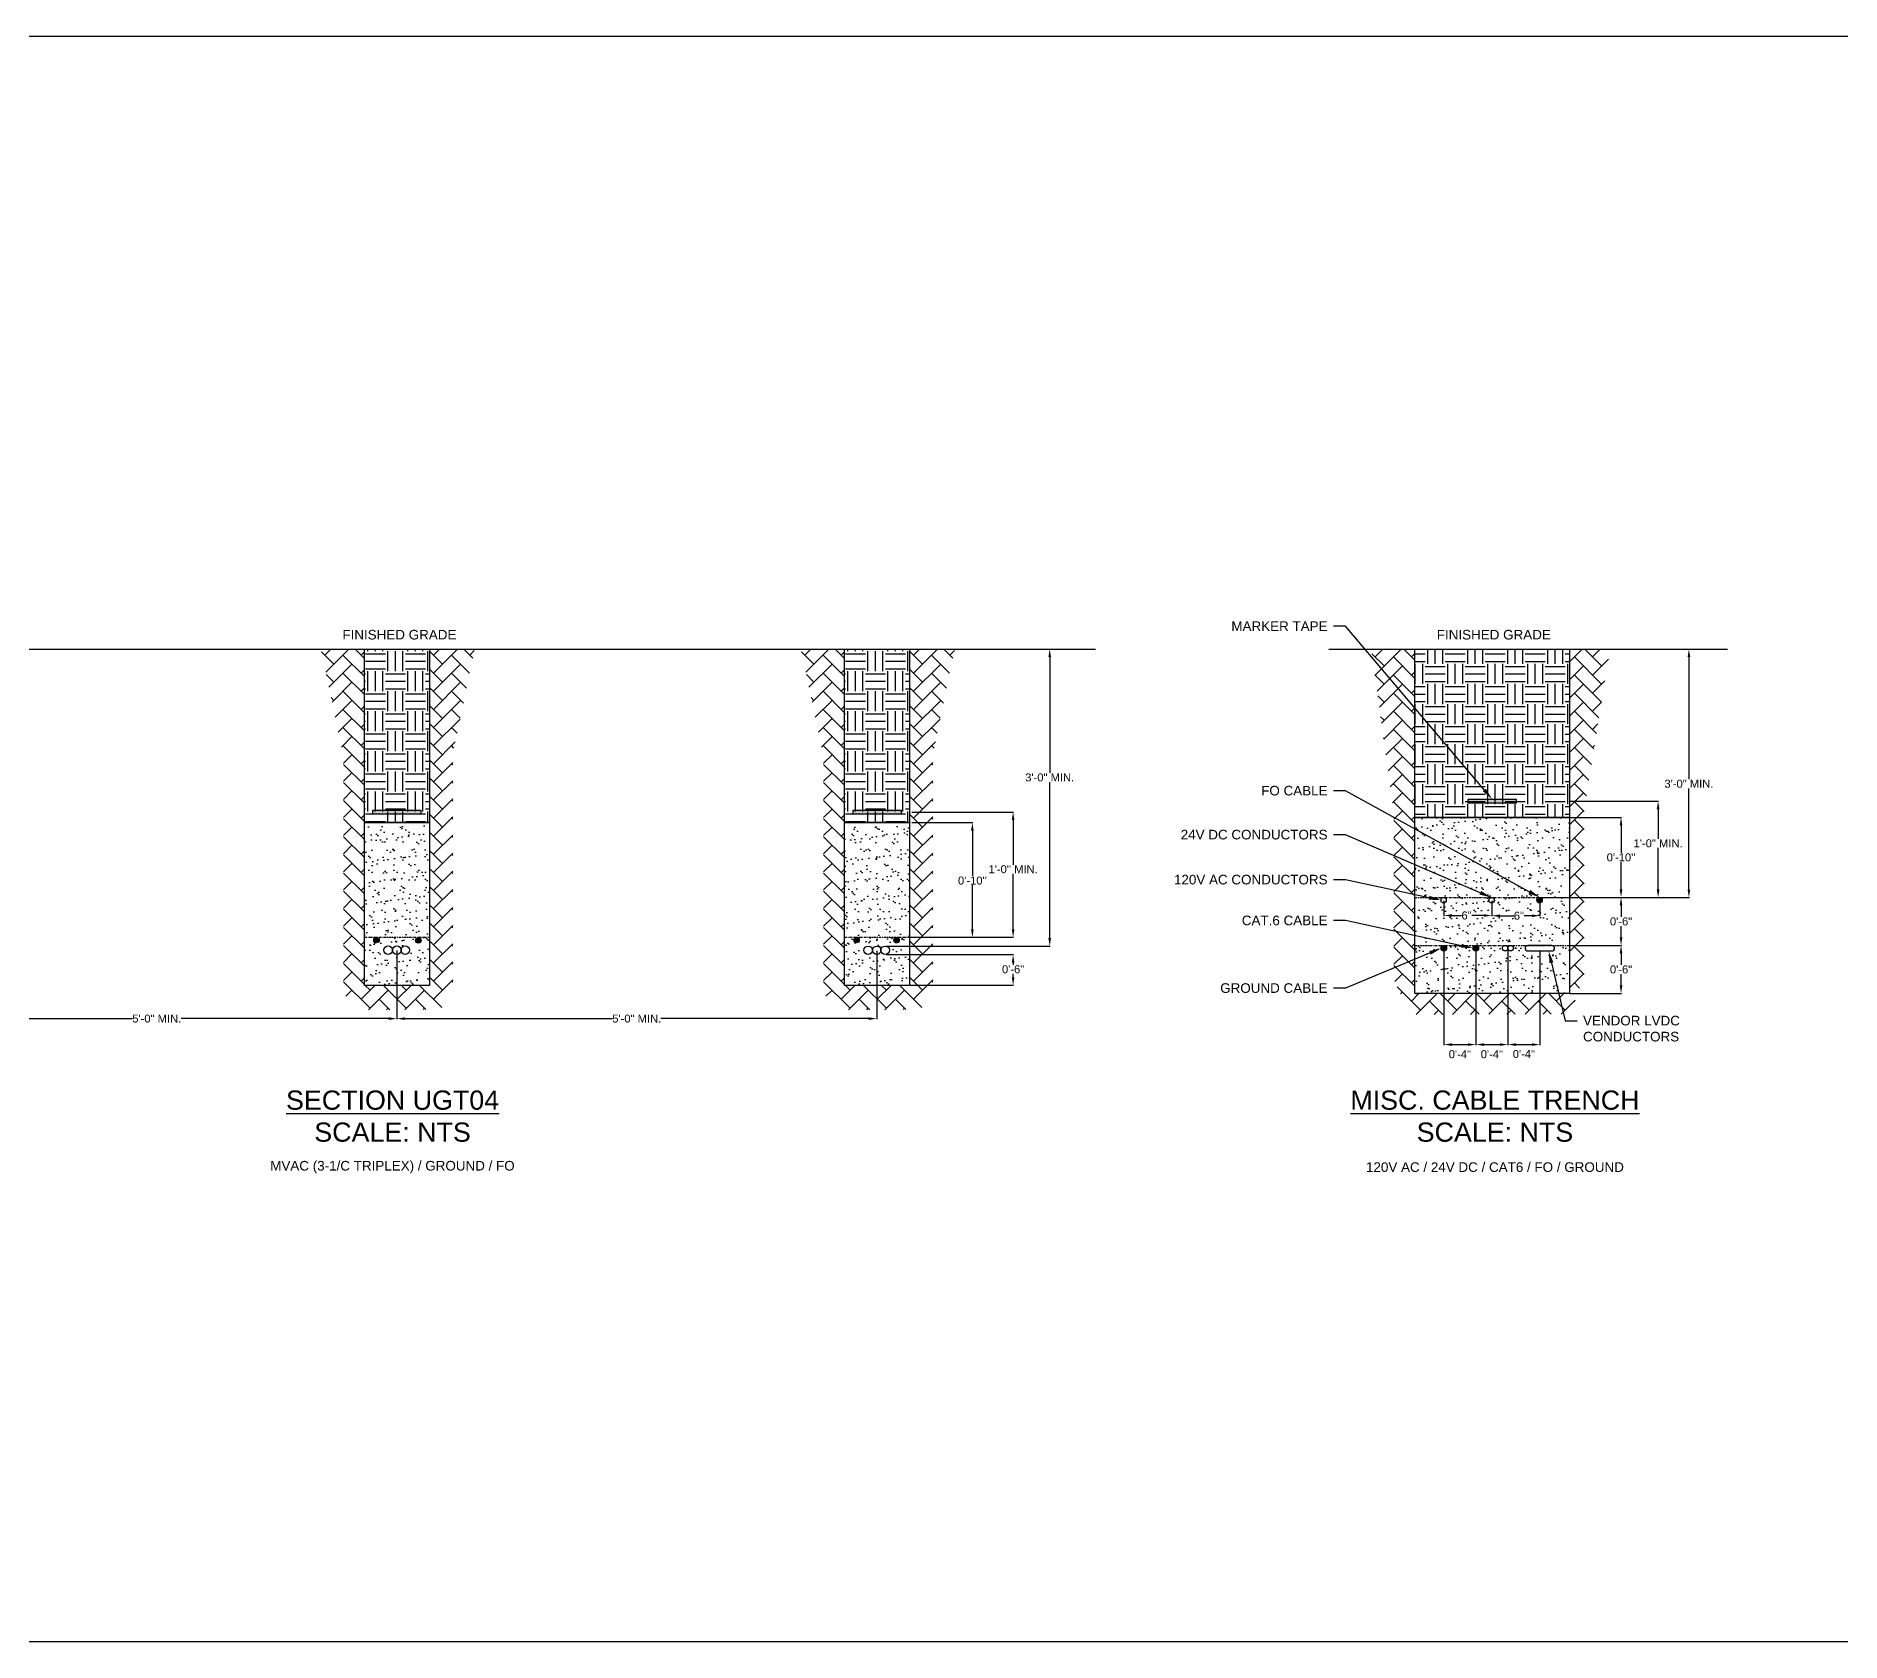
# Model space of a CAD drawing. Header units: feet. Extents: x -1012 to 2720, y -48 to 612.
# Drawn here: x 654.5 to 880, y 330.8 to 531.4 of the extents above; entities that cross this region are included whole.
import ezdxf
from ezdxf import colors
from ezdxf.entities.mleader import LeaderData, LeaderLine
from ezdxf.math import Vec2, Vec3

# ---------------------------------------------------------------- set-up
doc = ezdxf.new("R2010")
doc.units = ezdxf.units.FT
doc.header["$MEASUREMENT"] = 0
doc.linetypes.add('CENTER', pattern=[2, 1.25, -0.25, 0.25, -0.25])
for name, color, linetype in [('E-CABL-ACMV', 1, 'AC_CABLE'), ('E-CABL-FO', 120, 'FIBER_OPTIC'), ('E-CABL-INST', 1, 'INSTRUMENT_CABLE'), ('E-CABL-UG2', 142, 'GROUND_WIRE_G2'), ('E-FIN-GR', 4, 'Continuous'), ('E-MRKR-TREN', 6, 'Continuous'), ('E-TREN', 3, 'Continuous'), ('E-TREN-HATCH', 254, 'Continuous'), ('G-ANNO-TEXT', 1, 'Continuous'), ('G-DIMS', 7, 'Continuous'), ('text', 1, 'Continuous')]:
    doc.layers.add(name, color=color, linetype=linetype)
doc.styles.add('NEI-A', font='arial.ttf')
doc.styles.get("Standard").update_dxf_attribs({"font": 'arial.ttf'})
doc.linetypes.add('AC_CABLE', pattern='A,1,-0.2,["AC",Standard,S=0.1,R=0,X=-0.1,Y=-0.05],-0.2', length=1.4)
doc.linetypes.add('FIBER_OPTIC', pattern='A,0.2,-0.05,0,-0.05,0.2,-0.15,["FO",Standard,S=0.1,R=0,X=-0.04,Y=-0.05],-0.25,0.2,-0.05,0,-0.05', length=1.2)
doc.linetypes.add('GROUND_WIRE_G2', pattern='A,1,-0.2,["G2",Standard,S=0.1,R=0,X=-0.1,Y=-0.05],-0.2', length=1.4)
doc.linetypes.add('INSTRUMENT_CABLE', pattern='A,1,-0.2,["INST",Standard,S=0.1,R=0,X=-0.09,Y=-0.05],-0.3', length=1.5)
doc.dimstyles.new('NEI-A', dxfattribs={"dimtxt": 0.1, "dimasz": 0.125, "dimexe": 0.0625, "dimexo": 0.0625, "dimgap": 0.0625, "dimtad": 0, "dimtih": 1, "dimtoh": 1, "dimdec": 4, "dimzin": 3, "dimdsep": 46, "dimlunit": 4, "dimtxsty": 'NEI-A', "dimcen": 0, "dimadec": 0, "dimazin": 0, "dimtfac": 0.75, "dimtdec": 4, "dimtofl": 0, "dimtmove": 0, "dimatfit": 3, "dimfxl": 1, "dimfrac": 1, "dimtolj": 1, "dimtzin": 0, "dimarcsym": 0})

# ---------------------------------------------------------------- blocks, each defined once
blk = doc.blocks.new('*D9')
at = {"layer": 'Defpoints', "color": 0, "transparency": 16777216}
for p in [(840.96, 454.82), (861.05, 454.82), (842.36, 423.79)]:
    blk.add_point(p, dxfattribs=at)
at = {"layer": 'text', "color": 0, "lineweight": -2, "transparency": 16777216}
for p, q in [((841.02, 454.82), (861.11, 454.82)), ((861.05, 453.82), (861.05, 438.57)), ((861.05, 424.79), (861.05, 437.43)), ((842.42, 423.79), (861.11, 423.79))]:
    blk.add_line(p, q, dxfattribs=at)
at = {"layer": 'text', "color": 0, "transparency": 16777216}
for points in [[(860.88, 453.82), (861.22, 453.82), (861.05, 454.82)], [(860.88, 424.79), (861.22, 424.79), (861.05, 423.79)]]:
    blk.add_solid(points, dxfattribs=at)
at = {"layer": 'text', "color": 0, "transparency": 16777216, "insert": (861.05, 438), "char_height": 1, "attachment_point": 5, "style": 'NEI-A'}
blk.add_mtext('\\A1;3\'-0" MIN.', dxfattribs=at)
blk = doc.blocks.new('*D10')
at = {"layer": 'Defpoints', "color": 0, "transparency": 16777216}
for p in [(846.12, 435.82), (857.2, 435.82), (846.12, 423.8)]:
    blk.add_point(p, dxfattribs=at)
at = {"layer": 'text', "color": 0, "lineweight": -2, "transparency": 16777216}
for p, q in [((846.18, 435.82), (857.26, 435.82)), ((857.2, 434.82), (857.2, 431.13)), ((857.2, 424.8), (857.2, 429.99)), ((846.18, 423.8), (857.26, 423.8))]:
    blk.add_line(p, q, dxfattribs=at)
at = {"layer": 'text', "color": 0, "transparency": 16777216}
for points in [[(857.03, 434.82), (857.37, 434.82), (857.2, 435.82)], [(857.03, 424.8), (857.37, 424.8), (857.2, 423.8)]]:
    blk.add_solid(points, dxfattribs=at)
at = {"layer": 'text', "color": 0, "transparency": 16777216, "insert": (857.2, 430.56), "char_height": 1, "attachment_point": 5, "style": 'NEI-A'}
blk.add_mtext('\\A1;1\'-0" MIN.', dxfattribs=at)
blk = doc.blocks.new('*D11')
at = {"layer": 'Defpoints', "color": 0, "transparency": 16777216}
for p in [(846.12, 423.8), (846.12, 417.8), (852.57, 417.8)]:
    blk.add_point(p, dxfattribs=at)
at = {"layer": 'text', "color": 0, "lineweight": -2, "transparency": 16777216}
for p, q in [((846.18, 423.8), (852.63, 423.8)), ((852.57, 422.8), (852.57, 421.37)), ((852.57, 418.8), (852.57, 420.22)), ((846.18, 417.8), (852.63, 417.8))]:
    blk.add_line(p, q, dxfattribs=at)
at = {"layer": 'text', "color": 0, "transparency": 16777216}
for points in [[(852.4, 422.8), (852.73, 422.8), (852.57, 423.8)], [(852.4, 418.8), (852.73, 418.8), (852.57, 417.8)]]:
    blk.add_solid(points, dxfattribs=at)
at = {"layer": 'text', "color": 0, "transparency": 16777216, "insert": (852.57, 420.8), "char_height": 1, "attachment_point": 5, "style": 'NEI-A'}
blk.add_mtext('\\A1;0\'-6"', dxfattribs=at)
blk = doc.blocks.new('*D12')
at = {"layer": 'Defpoints', "color": 0, "transparency": 16777216}
for p in [(830.42, 417.8), (834.42, 417.8), (834.42, 405.42)]:
    blk.add_point(p, dxfattribs=at)
at = {"layer": 'text', "color": 0, "lineweight": -2, "transparency": 16777216}
for p, q in [((830.42, 417.73), (830.42, 405.35)), ((834.42, 417.73), (834.42, 405.35)), ((831.42, 405.42), (833.42, 405.42))]:
    blk.add_line(p, q, dxfattribs=at)
at = {"layer": 'text', "color": 0, "transparency": 16777216}
for points in [[(831.42, 405.58), (831.42, 405.25), (830.42, 405.42)], [(833.42, 405.58), (833.42, 405.25), (834.42, 405.42)]]:
    blk.add_solid(points, dxfattribs=at)
at = {"layer": 'text', "color": 0, "transparency": 16777216, "insert": (832.42, 404.21), "char_height": 1, "attachment_point": 5, "style": 'NEI-A'}
blk.add_mtext('\\A1;0\'-4"', dxfattribs=at)
blk = doc.blocks.new('*D13')
at = {"layer": 'Defpoints', "color": 0, "transparency": 16777216}
for p in [(834.42, 417.8), (838.42, 417.8), (838.42, 405.42)]:
    blk.add_point(p, dxfattribs=at)
at = {"layer": 'text', "color": 0, "lineweight": -2, "transparency": 16777216}
for p, q in [((834.42, 417.73), (834.42, 405.35)), ((838.42, 417.73), (838.42, 405.35)), ((835.42, 405.42), (837.42, 405.42))]:
    blk.add_line(p, q, dxfattribs=at)
at = {"layer": 'text', "color": 0, "transparency": 16777216}
for points in [[(835.42, 405.58), (835.42, 405.25), (834.42, 405.42)], [(837.42, 405.58), (837.42, 405.25), (838.42, 405.42)]]:
    blk.add_solid(points, dxfattribs=at)
at = {"layer": 'text', "color": 0, "transparency": 16777216, "insert": (836.42, 404.21), "char_height": 1, "attachment_point": 5, "style": 'NEI-A'}
blk.add_mtext('\\A1;0\'-4"', dxfattribs=at)
blk = doc.blocks.new('*D14')
at = {"layer": 'Defpoints', "color": 0, "transparency": 16777216}
for p in [(846.12, 433.8), (846.12, 423.8), (852.57, 423.8)]:
    blk.add_point(p, dxfattribs=at)
at = {"layer": 'text', "color": 0, "lineweight": -2, "transparency": 16777216}
for p, q in [((846.18, 433.8), (852.63, 433.8)), ((852.57, 432.8), (852.57, 429.37)), ((852.57, 424.8), (852.57, 428.22)), ((846.18, 423.8), (852.63, 423.8))]:
    blk.add_line(p, q, dxfattribs=at)
at = {"layer": 'text', "color": 0, "transparency": 16777216}
for points in [[(852.4, 432.8), (852.73, 432.8), (852.57, 433.8)], [(852.4, 424.8), (852.73, 424.8), (852.57, 423.8)]]:
    blk.add_solid(points, dxfattribs=at)
at = {"layer": 'text', "color": 0, "transparency": 16777216, "insert": (852.57, 428.8), "char_height": 1, "attachment_point": 5, "style": 'NEI-A'}
blk.add_mtext("\\A1;0'-10''", dxfattribs=at)
blk = doc.blocks.new('*D18')
at = {"layer": 'Defpoints', "color": 0, "transparency": 16777216}
for p in [(830.42, 423.45), (836.42, 423.45), (836.42, 421.54)]:
    blk.add_point(p, dxfattribs=at)
at = {"layer": 'text', "color": 0, "lineweight": -2, "transparency": 16777216}
for p, q in [((830.42, 423.39), (830.42, 421.48)), ((836.42, 423.39), (836.42, 421.48)), ((831.42, 421.54), (832.62, 421.54)), ((835.42, 421.54), (833.9, 421.54))]:
    blk.add_line(p, q, dxfattribs=at)
at = {"layer": 'text', "color": 0, "transparency": 16777216}
for points in [[(831.42, 421.71), (831.42, 421.38), (830.42, 421.54)], [(835.42, 421.71), (835.42, 421.38), (836.42, 421.54)]]:
    blk.add_solid(points, dxfattribs=at)
at = {"layer": 'text', "color": 0, "transparency": 16777216, "insert": (833.26, 421.54), "char_height": 1, "attachment_point": 5, "style": 'NEI-A'}
blk.add_mtext('\\A1;6"', dxfattribs=at)
blk = doc.blocks.new('*D19')
at = {"layer": 'Defpoints', "color": 0, "transparency": 16777216}
for p in [(836.42, 423.45), (842.42, 423.45), (842.42, 421.51)]:
    blk.add_point(p, dxfattribs=at)
at = {"layer": 'text', "color": 0, "lineweight": -2, "transparency": 16777216}
for p, q in [((836.42, 423.39), (836.42, 421.45)), ((842.42, 423.39), (842.42, 421.45)), ((837.42, 421.51), (839.16, 421.51)), ((841.42, 421.51), (840.44, 421.51))]:
    blk.add_line(p, q, dxfattribs=at)
at = {"layer": 'text', "color": 0, "transparency": 16777216}
for points in [[(837.42, 421.68), (837.42, 421.35), (836.42, 421.51)], [(841.42, 421.68), (841.42, 421.35), (842.42, 421.51)]]:
    blk.add_solid(points, dxfattribs=at)
at = {"layer": 'text', "color": 0, "transparency": 16777216, "insert": (839.8, 421.51), "char_height": 1, "attachment_point": 5, "style": 'NEI-A'}
blk.add_mtext('\\A1;6"', dxfattribs=at)
blk = doc.blocks.new('*D20')
at = {"layer": 'Defpoints', "color": 0, "transparency": 16777216}
for p in [(846.12, 417.8), (846.12, 411.8), (852.57, 411.8)]:
    blk.add_point(p, dxfattribs=at)
at = {"layer": 'text', "color": 0, "lineweight": -2, "transparency": 16777216}
for p, q in [((846.18, 417.8), (852.63, 417.8)), ((852.57, 416.8), (852.57, 415.37)), ((852.57, 412.8), (852.57, 414.22)), ((846.18, 411.8), (852.63, 411.8))]:
    blk.add_line(p, q, dxfattribs=at)
at = {"layer": 'text', "color": 0, "transparency": 16777216}
for points in [[(852.4, 416.8), (852.73, 416.8), (852.57, 417.8)], [(852.4, 412.8), (852.73, 412.8), (852.57, 411.8)]]:
    blk.add_solid(points, dxfattribs=at)
at = {"layer": 'text', "color": 0, "transparency": 16777216, "insert": (852.57, 414.8), "char_height": 1, "attachment_point": 5, "style": 'NEI-A'}
blk.add_mtext('\\A1;0\'-6"', dxfattribs=at)
blk = doc.blocks.new('*D21')
at = {"layer": 'Defpoints', "color": 0, "transparency": 16777216}
for p in [(838.42, 417.8), (842.42, 417.11), (842.42, 405.42)]:
    blk.add_point(p, dxfattribs=at)
at = {"layer": 'text', "color": 0, "lineweight": -2, "transparency": 16777216}
for p, q in [((838.42, 417.73), (838.42, 405.35)), ((842.42, 417.05), (842.42, 405.35)), ((839.42, 405.42), (841.42, 405.42))]:
    blk.add_line(p, q, dxfattribs=at)
at = {"layer": 'text', "color": 0, "transparency": 16777216}
for points in [[(839.42, 405.58), (839.42, 405.25), (838.42, 405.42)], [(841.42, 405.58), (841.42, 405.25), (842.42, 405.42)]]:
    blk.add_solid(points, dxfattribs=at)
at = {"layer": 'text', "color": 0, "transparency": 16777216, "insert": (840.42, 404.23), "char_height": 1, "attachment_point": 5, "style": 'NEI-A'}
blk.add_mtext('\\A1;0\'-4"', dxfattribs=at)
blk = doc.blocks.new('*D26')
at = {"layer": 'Defpoints', "color": 0, "transparency": 16777216}
for p in [(639.57, 417.2), (699.56, 417.21), (699.56, 408.66)]:
    blk.add_point(p, dxfattribs=at)
at = {"layer": 'text', "color": 0, "lineweight": -2, "transparency": 16777216}
for p, q in [((639.57, 417.14), (639.57, 408.59)), ((699.56, 417.15), (699.56, 408.59)), ((640.57, 408.66), (666.53, 408.66)), ((698.56, 408.66), (672.59, 408.66))]:
    blk.add_line(p, q, dxfattribs=at)
at = {"layer": 'text', "color": 0, "transparency": 16777216}
for points in [[(640.57, 408.82), (640.57, 408.49), (639.57, 408.66)], [(698.56, 408.82), (698.56, 408.49), (699.56, 408.66)]]:
    blk.add_solid(points, dxfattribs=at)
at = {"layer": 'text', "color": 0, "transparency": 16777216, "insert": (669.56, 408.66), "char_height": 1, "attachment_point": 5, "style": 'NEI-A'}
blk.add_mtext('\\A1;5\'-0" MIN.', dxfattribs=at)
blk = doc.blocks.new('*D27')
at = {"layer": 'Defpoints', "color": 0, "transparency": 16777216}
for p in [(760.67, 416.66), (763.65, 412.82), (776.59, 412.82)]:
    blk.add_point(p, dxfattribs=at)
at = {"layer": 'text', "color": 0, "lineweight": -2, "transparency": 16777216}
for p, q in [((760.73, 416.66), (776.65, 416.66)), ((776.59, 415.66), (776.59, 415.39)), ((763.71, 412.82), (776.65, 412.82)), ((776.59, 413.82), (776.59, 414.24))]:
    blk.add_line(p, q, dxfattribs=at)
at = {"layer": 'text', "color": 0, "transparency": 16777216}
for points in [[(776.42, 415.66), (776.75, 415.66), (776.59, 416.66)], [(776.42, 413.82), (776.75, 413.82), (776.59, 412.82)]]:
    blk.add_solid(points, dxfattribs=at)
at = {"layer": 'text', "color": 0, "transparency": 16777216, "insert": (776.59, 414.82), "char_height": 1, "attachment_point": 5, "style": 'NEI-A'}
blk.add_mtext('\\A1;0\'-6"', dxfattribs=at)
blk = doc.blocks.new('*D28')
at = {"layer": 'Defpoints', "color": 0, "transparency": 16777216}
for p in [(699.56, 417.21), (759.54, 417.2), (759.54, 408.66)]:
    blk.add_point(p, dxfattribs=at)
at = {"layer": 'text', "color": 0, "lineweight": -2, "transparency": 16777216}
for p, q in [((699.56, 417.15), (699.56, 408.59)), ((759.54, 417.13), (759.54, 408.59)), ((700.56, 408.66), (726.52, 408.66)), ((758.54, 408.66), (732.58, 408.66))]:
    blk.add_line(p, q, dxfattribs=at)
at = {"layer": 'text', "color": 0, "transparency": 16777216}
for points in [[(700.56, 408.82), (700.56, 408.49), (699.56, 408.66)], [(758.54, 408.82), (758.54, 408.49), (759.54, 408.66)]]:
    blk.add_solid(points, dxfattribs=at)
at = {"layer": 'text', "color": 0, "transparency": 16777216, "insert": (729.55, 408.66), "char_height": 1, "attachment_point": 5, "style": 'NEI-A'}
blk.add_mtext('\\A1;5\'-0" MIN.', dxfattribs=at)
blk = doc.blocks.new('*D35')
at = {"layer": 'Defpoints', "color": 0, "transparency": 16777216}
for p in [(763.65, 454.82), (781.16, 454.82), (760.67, 417.73)]:
    blk.add_point(p, dxfattribs=at)
at = {"layer": 'text', "color": 0, "lineweight": -2, "transparency": 16777216}
for p, q in [((763.71, 454.82), (781.22, 454.82)), ((781.16, 453.82), (781.16, 439.36)), ((781.16, 418.73), (781.16, 438.22)), ((760.73, 417.73), (781.22, 417.73))]:
    blk.add_line(p, q, dxfattribs=at)
at = {"layer": 'text', "color": 0, "transparency": 16777216}
for points in [[(780.99, 453.82), (781.33, 453.82), (781.16, 454.82)], [(780.99, 418.73), (781.33, 418.73), (781.16, 417.73)]]:
    blk.add_solid(points, dxfattribs=at)
at = {"layer": 'text', "color": 0, "transparency": 16777216, "insert": (781.16, 438.79), "char_height": 1, "attachment_point": 5, "style": 'NEI-A'}
blk.add_mtext('\\A1;3\'-0" MIN.', dxfattribs=at)
blk = doc.blocks.new('*D36')
at = {"layer": 'Defpoints', "color": 0, "transparency": 16777216}
for p in [(763.88, 434.47), (763.65, 418.82), (776.59, 418.82)]:
    blk.add_point(p, dxfattribs=at)
at = {"layer": 'text', "color": 0, "lineweight": -2, "transparency": 16777216}
for p, q in [((763.94, 434.47), (776.65, 434.47)), ((776.59, 433.47), (776.59, 427.89)), ((776.59, 419.82), (776.59, 426.74)), ((763.71, 418.82), (776.65, 418.82))]:
    blk.add_line(p, q, dxfattribs=at)
at = {"layer": 'text', "color": 0, "transparency": 16777216}
for points in [[(776.42, 433.47), (776.75, 433.47), (776.59, 434.47)], [(776.42, 419.82), (776.75, 419.82), (776.59, 418.82)]]:
    blk.add_solid(points, dxfattribs=at)
at = {"layer": 'text', "color": 0, "transparency": 16777216, "insert": (776.59, 427.32), "char_height": 1, "width": 6.5656, "attachment_point": 5, "style": 'NEI-A'}
blk.add_mtext("\\A1;1'-0'' MIN.", dxfattribs=at)
blk = doc.blocks.new('*D37')
at = {"layer": 'Defpoints', "color": 0, "transparency": 16777216}
for p in [(763.88, 433.16), (763.65, 418.82), (771.5, 418.82)]:
    blk.add_point(p, dxfattribs=at)
at = {"layer": 'text', "color": 0, "lineweight": -2, "transparency": 16777216}
for p, q in [((763.94, 433.16), (771.56, 433.16)), ((771.5, 432.16), (771.5, 426.48)), ((771.5, 419.82), (771.5, 425.33)), ((763.71, 418.82), (771.56, 418.82))]:
    blk.add_line(p, q, dxfattribs=at)
at = {"layer": 'text', "color": 0, "transparency": 16777216}
for points in [[(771.33, 432.16), (771.66, 432.16), (771.5, 433.16)], [(771.33, 419.82), (771.66, 419.82), (771.5, 418.82)]]:
    blk.add_solid(points, dxfattribs=at)
at = {"layer": 'text', "color": 0, "transparency": 16777216, "insert": (771.5, 425.9), "char_height": 1, "attachment_point": 5, "style": 'NEI-A'}
blk.add_mtext("\\A1;0'-10''", dxfattribs=at)

msp = doc.modelspace()

# ---------------------------------------------------------------- hatches: boundary and pattern name
at = {"layer": 'E-CABL-FO', "linetype": 'Continuous'}
h = msp.add_hatch(color=256, dxfattribs=at)
edge = h.paths.add_edge_path()
edge.add_arc((842.3846, 423.45422), 0.34375, 0, 360)
h = msp.add_hatch(color=256, dxfattribs=at)
edge = h.paths.add_edge_path()
edge.add_arc((702.24953, 418.42679), 0.34375, 0, 360)
h = msp.add_hatch(color=256, dxfattribs=at)
edge = h.paths.add_edge_path()
edge.add_arc((762.02269, 418.45439), 0.34375, 0, 360)
h = msp.add_hatch(color=256, dxfattribs=at)
edge = h.paths.add_edge_path()
edge.add_arc((834.41915, 417.45248), 0.34375, 0, 360)
at = {"layer": 'E-CABL-UG2', "linetype": 'Continuous'}
h = msp.add_hatch(color=256, dxfattribs=at)
edge = h.paths.add_edge_path()
edge.add_arc((697.02198, 418.47164), 0.34375, 0, 360)
h = msp.add_hatch(color=256, dxfattribs=at)
edge = h.paths.add_edge_path()
edge.add_arc((757.02198, 418.47164), 0.34375, 0, 360)
h = msp.add_hatch(color=256, dxfattribs=at)
edge = h.paths.add_edge_path()
edge.add_arc((830.41915, 417.45248), 0.34375, 0, 360)
at = {"layer": 'E-MRKR-TREN', "linetype": 'Continuous'}
h = msp.add_hatch(color=256, dxfattribs=at)
h.dxf.hatch_style = 1
h.paths.add_polyline_path([(833.45525, 436.07283), (839.45525, 436.07283), (839.45525, 435.57283), (833.45525, 435.57283)])
h = msp.add_hatch(color=256, dxfattribs=at)
h.dxf.hatch_style = 1
h.paths.add_polyline_path([(833.45525, 436.07283), (839.45525, 436.07283), (839.45525, 435.57283), (833.45525, 435.57283)])
h = msp.add_hatch(color=256, dxfattribs=at)
h.dxf.hatch_style = 1
h.paths.add_polyline_path([(696.57943, 434.7224), (702.57943, 434.7224), (702.57943, 434.2224), (696.57943, 434.2224)])
h = msp.add_hatch(color=256, dxfattribs=at)
h.dxf.hatch_style = 1
h.paths.add_polyline_path([(756.57943, 434.7224), (762.57943, 434.7224), (762.57943, 434.2224), (756.57943, 434.2224)])
at = {"layer": 'E-TREN-HATCH', "linetype": 'Continuous'}
h = msp.add_hatch(dxfattribs=at)
h.set_pattern_fill('AR-HBONE', color=256, scale=0.4)
h.set_pattern_definition([(45, (201.8125, 589.8417), (2e-16, 2.2627417), [4.8, -1.6]), (135, (202.9439, 590.9731), (2e-16, 2.2627417), [4.8, -1.6])])
h.paths.add_polyline_path([(709.27953, 454.81539), (703.64818, 454.81539), (703.64818, 412.81539), (695.51068, 412.81539), (695.51068, 454.81539), (690.08321, 454.81539), (692.90509, 441.32709), (692.90509, 411.74664), (694.90346, 409.74664), (705.0476, 409.79277), (706.55126, 412.52998), (706.55126, 441.70307)])
h = msp.add_hatch(dxfattribs=at)
h.set_pattern_fill('EARTH', color=256, scale=10)
h.set_pattern_definition([(0, (-6082536.8658, -2152175.1348), (2.5, 2.5), [2.5, -2.5]), (0, (-6082536.8658, -2152174.1973), (2.5, 2.5), [2.5, -2.5]), (0, (-6082536.8658, -2152173.2598), (2.5, 2.5), [2.5, -2.5]), (90, (-6082536.5533, -2152172.9473), (-2.5, 2.5), [2.5, -2.5]), (90, (-6082535.6158, -2152172.9473), (-2.5, 2.5), [2.5, -2.5]), (90, (-6082534.6783, -2152172.9473), (-2.5, 2.5), [2.5, -2.5])])
h.paths.add_polyline_path([(703.64818, 454.81539), (695.51068, 454.81539), (695.51068, 433.15542), (703.64818, 433.15542)])
h = msp.add_hatch(dxfattribs=at)
h.set_pattern_fill('AR-HBONE', color=256, scale=0.4)
h.set_pattern_definition([(45, (261.8125, 589.8417), (2e-16, 2.2627417), [4.8, -1.6]), (135, (262.9439, 590.9731), (2e-16, 2.2627417), [4.8, -1.6])])
h.paths.add_polyline_path([(769.27953, 454.81539), (763.64818, 454.81539), (763.64818, 412.81539), (755.51068, 412.81539), (755.51068, 454.81539), (750.08321, 454.81539), (752.90509, 441.32709), (752.90509, 411.74664), (754.90346, 409.74664), (765.0476, 409.79277), (766.55126, 412.52998), (766.55126, 441.70307)])
h = msp.add_hatch(dxfattribs=at)
h.set_pattern_fill('EARTH', color=256, scale=10)
h.set_pattern_definition([(0, (-6082476.8658, -2152175.1348), (2.5, 2.5), [2.5, -2.5]), (0, (-6082476.8658, -2152174.1973), (2.5, 2.5), [2.5, -2.5]), (0, (-6082476.8658, -2152173.2598), (2.5, 2.5), [2.5, -2.5]), (90, (-6082476.5533, -2152172.9473), (-2.5, 2.5), [2.5, -2.5]), (90, (-6082475.6158, -2152172.9473), (-2.5, 2.5), [2.5, -2.5]), (90, (-6082474.6783, -2152172.9473), (-2.5, 2.5), [2.5, -2.5])])
h.paths.add_polyline_path([(763.64818, 454.81539), (755.51068, 454.81539), (755.51068, 433.15542), (763.64818, 433.15542)])
h = msp.add_hatch(dxfattribs=at)
h.set_pattern_fill('AR-HBONE', color=256, scale=0.4)
h.set_pattern_definition([(45, (333.0911, 582.8225), (2e-16, 2.2627417), [4.8, -1.6]), (135, (334.2225, 583.954), (2e-16, 2.2627417), [4.8, -1.6])])
h.paths.add_polyline_path([(851.19285, 454.81539), (846.1212, 454.81539), (846.1212, 411.79623), (826.7893, 411.79623), (826.7893, 454.81539), (821.36183, 454.81539), (824.18371, 434.30793), (824.18371, 413.5177), (826.18208, 409.17701), (846.24122, 409.22313), (847.94189, 414.09736), (847.94189, 434.68391)])
h = msp.add_hatch(dxfattribs=at)
h.set_pattern_fill('EARTH', color=256, scale=10)
h.set_pattern_definition([(0, (333.091, 590.7775), (2.5, 2.5), [2.5, -2.5]), (0, (333.091, 591.715), (2.5, 2.5), [2.5, -2.5]), (0, (333.091, 592.6525), (2.5, 2.5), [2.5, -2.5]), (90, (333.4036, 592.965), (-2.5, 2.5), [2.5, -2.5]), (90, (334.341, 592.965), (-2.5, 2.5), [2.5, -2.5]), (90, (335.2786, 592.965), (-2.5, 2.5), [2.5, -2.5])])
h.paths.add_polyline_path([(826.7893, 454.81539), (846.1212, 454.81539), (846.1212, 433.79623), (826.7893, 433.79623)])
h = msp.add_hatch(dxfattribs=at)
h.set_pattern_fill('AR-SAND', color=252)
h.paths.add_polyline_path([(695.51068, 433.15542), (703.64818, 433.15542), (703.64818, 412.81539), (695.51068, 412.81539)])
edge = h.paths.add_edge_path(flags=16)
edge.add_arc((698.48646, 417.21064), 0.53438, 0, 360)
edge = h.paths.add_edge_path(flags=16)
edge.add_arc((699.55521, 417.21064), 0.53438, 0, 360)
edge = h.paths.add_edge_path(flags=16)
edge.add_arc((700.62396, 417.21064), 0.53438, 0, 360)
h = msp.add_hatch(dxfattribs=at)
h.set_pattern_fill('AR-SAND', color=252)
h.paths.add_polyline_path([(755.51068, 433.15542), (763.64818, 433.15542), (763.64818, 412.81539), (755.51068, 412.81539)])
edge = h.paths.add_edge_path(flags=16)
edge.add_arc((759.53977, 417.19537), 0.53438, 0, 360)
edge = h.paths.add_edge_path(flags=16)
edge.add_arc((758.47102, 417.19537), 0.53438, 0, 360)
edge = h.paths.add_edge_path(flags=16)
edge.add_arc((760.60852, 417.19537), 0.53438, 0, 360)
h = msp.add_hatch(dxfattribs=at)
h.set_pattern_fill('AR-SAND', color=252)
h.paths.add_polyline_path([(826.7893, 433.79623), (846.1212, 433.79623), (846.1212, 411.79623), (826.7893, 411.79623)])
edge = h.paths.add_edge_path(flags=16)
edge.add_arc((830.3846, 423.45422), 0.34375, 0, 360)
edge = h.paths.add_edge_path(flags=16)
edge.add_arc((836.3846, 423.45422), 0.34375, 0, 360)
edge = h.paths.add_edge_path(flags=16)
edge.add_arc((838.0754, 417.45248), 0.34375, 0, 360)
edge = h.paths.add_edge_path(flags=16)
edge.add_arc((838.7629, 417.45248), 0.34375, 0, 360)
edge = h.paths.add_edge_path(flags=16)
edge.add_arc((843.91915, 417.45248), 0.34375, 270, 450)
edge.add_line((843.91915, 417.79623), (840.91915, 417.79623))
edge.add_arc((840.91915, 417.45248), 0.34375, 90, 270)
edge.add_line((840.91915, 417.10873), (843.91915, 417.10873))

# ---------------------------------------------------------------- linework, layer by layer
msp.add_lwpolyline([(55.93092, 531.41527), (1296.88162, 531.41527), (1296.88162, 330.78668), (55.93092, 330.78668)], close=True)
at = {"layer": 'E-CABL-ACMV', "linetype": 'Continuous'}
for centre, radius in [((830.3846, 423.45422), 0.34375), ((836.3846, 423.45422), 0.34375), ((698.48646, 417.21064), 0.53438), ((699.55521, 417.21064), 0.53438), ((700.62396, 417.21064), 0.53438), ((758.47102, 417.19537), 0.53438), ((759.53977, 417.19537), 0.53438), ((760.60852, 417.19537), 0.53438), ((838.0754, 417.45248), 0.34375), ((838.7629, 417.45248), 0.34375)]:
    msp.add_circle(centre, radius, dxfattribs=at)
at = {"layer": 'E-CABL-FO', "linetype": 'Continuous'}
for centre in [(842.3846, 423.45422), (702.24953, 418.42679), (762.02269, 418.45439), (834.41915, 417.45248)]:
    msp.add_circle(centre, 0.34375, dxfattribs=at)
at = {"layer": 'E-CABL-INST', "linetype": 'Continuous', "flags": 128}
msp.add_lwpolyline([(843.91915, 417.10873, 1), (843.91915, 417.79623), (840.91915, 417.79623, 1), (840.91915, 417.10873)], format="xyb", close=True, dxfattribs=at)
at = {"layer": 'E-CABL-UG2', "linetype": 'Continuous'}
for centre in [(697.02198, 418.47164), (757.02198, 418.47164), (830.41915, 417.45248)]:
    msp.add_circle(centre, 0.34375, dxfattribs=at)
at = {"layer": 'E-FIN-GR', "flags": 128}
for points in [[(620.99601, 454.81539), (786.87159, 454.81539)], [(816.03188, 454.81539), (865.88124, 454.81539)]]:
    msp.add_lwpolyline(points, dxfattribs=at)
at = {"layer": 'E-MRKR-TREN', "linetype": 'Continuous', "flags": 128}
for points in [[(833.45525, 436.07283), (839.45525, 436.07283), (839.45525, 435.57283), (833.45525, 435.57283)], [(696.57943, 434.7224), (702.57943, 434.7224), (702.57943, 434.2224), (696.57943, 434.2224)], [(756.57943, 434.7224), (762.57943, 434.7224), (762.57943, 434.2224), (756.57943, 434.2224)]]:
    msp.add_lwpolyline(points, close=True, dxfattribs=at)
at = {"layer": 'E-TREN', "color": 252, "linetype": 'Continuous'}
for points in [[(695.51068, 454.81539), (703.64818, 454.81539), (703.64818, 433.15542), (695.51068, 433.15542)], [(755.51068, 454.81539), (763.64818, 454.81539), (763.64818, 433.15542), (755.51068, 433.15542)], [(826.7893, 454.81539), (846.1212, 454.81539), (846.1212, 433.79623), (826.7893, 433.79623)], [(695.51068, 433.15542), (703.64818, 433.15542), (703.64818, 412.81539), (695.51068, 412.81539)], [(755.51068, 433.15542), (763.64818, 433.15542), (763.64818, 412.81539), (755.51068, 412.81539)], [(826.7893, 433.79623), (846.1212, 433.79623), (846.1212, 411.79623), (826.7893, 411.79623)]]:
    msp.add_lwpolyline(points, close=True, dxfattribs=at)
at = {"layer": 'G-DIMS', "linetype": 'CENTER', "ltscale": 0.25}
for points in [[(826.7893, 423.79623), (846.1212, 423.79623)], [(695.51068, 418.81539), (703.64818, 418.81539)], [(755.51068, 418.81539), (763.64818, 418.81539)], [(826.7893, 417.79623), (846.1212, 417.79623)]]:
    msp.add_lwpolyline(points, dxfattribs=at)

# ---------------------------------------------------------------- texts
at = {"layer": 'G-ANNO-TEXT', "attachment_point": 5, "style": 'NEI-A'}
for s, width, insert, char_height in [('{\\LSECTION UGT04\\P\\l\\C7;SCALE: NTS}', 33.1405048, (699.03288, 396.45949), 2.4), ('{\\LMISC. CABLE TRENCH\\P\\l\\C7;SCALE: NTS}', 49.6802241, (836.80694, 396.45949), 2.4), ('MVAC (3-1/C TRIPLEX) / GROUND / FO', 35.963125, (699.02032, 390.0982), 1.2), ('120V AC / 24V DC / CAT6 / FO / GROUND', 44.063125, (836.80694, 390.0982), 1.2)]:
    msp.add_mtext_dynamic_manual_height_columns(s, width=width, gutter_width=6.5625, heights=[0], dxfattribs=dict(at, insert=insert, char_height=char_height))
at = {"layer": 'text', "char_height": 1.2, "attachment_point": 5, "style": 'NEI-A'}
for insert in [(699.88678, 456.61873), (836.66626, 456.61873)]:
    msp.add_mtext_dynamic_manual_height_columns('FINISHED GRADE', width=16.2305069, gutter_width=6.5625, heights=[0], dxfattribs=dict(at, insert=insert))

# ---------------------------------------------------------------- dimensions: what is measured, and where the dimension line sits
at = {"layer": 'text'}
for base, p1, p2, text, picture, middle in [((781.16114, 454.81539), (760.67102, 417.72975), (763.64818, 454.81539), '3\'-0" MIN.', '*D35', (781.16114, 438.78975)), ((861.05131, 454.81539), (842.3551, 423.79225), (840.95656, 454.81539), '3\'-0" MIN.', '*D9', (861.05131, 438.00093)), ((857.1995, 435.82283), (846.1212, 423.79623), (846.1212, 435.82283), '<> MIN.', '*D10', (857.1995, 430.56162)), ((776.58777, 418.81539), (763.87643, 434.4724), (763.64818, 418.81539), "1'-0'' MIN.", '*D36', (776.58777, 427.31603)), ((771.49815, 418.81539), (763.87643, 433.15542), (763.64818, 418.81539), "0'-10''", '*D37', (771.49815, 425.90469)), ((852.56773, 423.79623), (846.1212, 433.79623), (846.1212, 423.79623), "0'-10''", '*D14', (852.56773, 428.79623)), ((852.56773, 417.79623), (846.1212, 423.79623), (846.1212, 417.79623), "0'-<>", '*D11', (852.56773, 420.79623)), ((852.56773, 411.79623), (846.1212, 417.79623), (846.1212, 411.79623), "0'-<>", '*D20', (852.56773, 414.79623)), ((776.58777, 412.81539), (760.67102, 416.661), (763.64818, 412.81539), '0\'-6"', '*D27', (776.58777, 414.81531))]:
    dim = msp.add_linear_dim(base=base, p1=p1, p2=p2, angle=90, text=text, dimstyle='NEI-A', override={"dimtxt": 1, "dimasz": 1}, dxfattribs=at)
    dim.commit()
    dim.dimension.update_dxf_attribs({"geometry": picture, "text_midpoint": middle, "dimtype": 160})
for base, p1, p2, picture, middle in [((836.41915, 421.54464), (830.41915, 423.45248), (836.41915, 423.45248), '*D18', (833.2641, 421.54464)), ((842.41915, 421.5146), (836.41915, 423.45248), (842.41915, 423.45248), '*D19', (839.80454, 421.5146))]:
    dim = msp.add_linear_dim(base=base, p1=p1, p2=p2, dimstyle='NEI-A', override={"dimtxt": 1, "dimasz": 1}, dxfattribs=at)
    dim.commit()
    dim.dimension.update_dxf_attribs({"geometry": picture, "text_midpoint": middle, "dimtype": 160})
for base, p1, p2, picture, middle in [((834.41915, 405.41591), (830.41915, 417.79623), (834.41915, 417.79623), '*D12', (832.41915, 404.21284)), ((838.41915, 405.41591), (834.41915, 417.79623), (838.41915, 417.79623), '*D13', (836.41915, 404.21284)), ((842.41915, 405.41591), (838.41915, 417.79623), (842.41915, 417.10873), '*D21', (840.41915, 404.22579))]:
    dim = msp.add_linear_dim(base=base, p1=p1, p2=p2, text="0'-<>", dimstyle='NEI-A', override={"dimtxt": 1, "dimasz": 1, "dimtmove": 2}, dxfattribs=at)
    dim.commit()
    dim.dimension.update_dxf_attribs({"geometry": picture, "text_midpoint": middle, "dimtype": 160})
for base, p1, p2, picture, middle in [((699.55521, 408.65638), (639.56612, 417.20472), (699.55521, 417.21064), '*D26', (669.56067, 408.65638)), ((759.53977, 408.65638), (699.55521, 417.21064), (759.53977, 417.19537), '*D28', (729.54749, 408.65638))]:
    dim = msp.add_linear_dim(base=base, p1=p1, p2=p2, text='<> MIN.', dimstyle='NEI-A', override={"dimtxt": 1, "dimasz": 1}, dxfattribs=at)
    dim.commit()
    dim.dimension.update_dxf_attribs({"geometry": picture, "text_midpoint": middle})

# ---------------------------------------------------------------- leaders
ml = msp.add_multileader_mtext('Standard', dxfattribs=at)
ml.set_content('MARKER TAPE', color=256, style='NEI-A')
ml.set_leader_properties()
ml.build(insert=Vec2(0, 0))
ml.multileader.update_dxf_attribs({"dogleg_length": 0.125, "arrow_head_size": 1.5, "scale": 12})
ctx = ml.context
ctx.base_point, ctx.scale, ctx.char_height, ctx.arrow_head_size, ctx.landing_gap_size, ctx.plane_origin = Vec3(803.33049, 457.69217), 12, 1.2, 1.5, 0.75, Vec3(834.30969, 449.06539)
ctx.text_align_type = 2
notes = []
notes.append((ctx, [(0, (1, 1, 0), (818.1324, 457.69217), (-1, 0), 1.5, [(0, [(836.45525, 436.07283)], 0, [])])]))
ctx.mtext.insert, ctx.mtext.width, ctx.mtext.alignment, ctx.mtext.flow_direction = Vec3(815.8824, 458.29258), 21.863125, 3, 5
ml = msp.add_multileader_mtext('Standard', dxfattribs=at)
ml.set_content('FO CABLE', color=256, style='NEI-A')
ml.set_leader_properties()
ml.build(insert=Vec2(0, 0))
ml.multileader.update_dxf_attribs({"dogleg_length": 0.125, "arrow_head_size": 1.5, "scale": 12})
ctx = ml.context
ctx.base_point, ctx.scale, ctx.char_height, ctx.arrow_head_size, ctx.landing_gap_size, ctx.plane_origin = Vec3(807.06883, 437.13119), 12, 1.2, 1.5, 0.75, Vec3(846.26412, 411.64473)
ctx.text_align_type = 2
notes.append((ctx, [(0, (1, 1, 0), (818.1324, 437.13119), (-1, 0), 1.5, [(0, [(842.41915, 423.79623)], 0, [])])]))
ctx.mtext.insert, ctx.mtext.width, ctx.mtext.alignment, ctx.mtext.flow_direction = Vec3(815.8824, 437.74142), 16.113125, 3, 5
ml = msp.add_multileader_mtext('Standard', dxfattribs=at)
ml.set_content('24V DC CONDUCTORS ', color=256, style='NEI-A')
ml.set_leader_properties()
ml.build(insert=Vec2(0, 0))
ml.multileader.update_dxf_attribs({"dogleg_length": 0.125, "arrow_head_size": 1.5, "scale": 12})
ctx = ml.context
ctx.base_point, ctx.scale, ctx.char_height, ctx.arrow_head_size, ctx.landing_gap_size, ctx.plane_origin = Vec3(796.91958, 431.63806), 12, 1.2, 1.5, 0.75, Vec3(836.62648, 416.74927)
ctx.text_align_type = 2
notes.append((ctx, [(0, (1, 1, 0), (818.1324, 431.63806), (-1, 0), 1.5, [(0, [(836.35004, 423.79623)], 0, [])])]))
ctx.mtext.insert, ctx.mtext.width, ctx.mtext.alignment, ctx.mtext.flow_direction = Vec3(815.8824, 432.2483), 18.8701695, 3, 5
ml = msp.add_multileader_mtext('Standard', dxfattribs=at)
ml.set_content('120V AC CONDUCTORS', color=256, style='NEI-A')
ml.set_leader_properties()
ml.build(insert=Vec2(0, 0))
ml.multileader.update_dxf_attribs({"dogleg_length": 0.125, "arrow_head_size": 1.5, "scale": 12})
ctx = ml.context
ctx.base_point, ctx.scale, ctx.char_height, ctx.arrow_head_size, ctx.landing_gap_size, ctx.plane_origin = Vec3(796.21316, 426.01719), 12, 1.2, 1.5, 0.75, Vec3(834.3268, 413.19767)
ctx.text_align_type = 2
notes.append((ctx, [(0, (1, 1, 0), (818.1324, 426.01719), (-1, 0), 1.5, [(0, [(830.04085, 423.45422)], 0, [])])]))
ctx.mtext.insert, ctx.mtext.width, ctx.mtext.alignment, ctx.mtext.flow_direction = Vec3(815.8824, 426.62743), 19.3059081, 3, 5
ml = msp.add_multileader_mtext('Standard', dxfattribs=at)
ml.set_content('CAT.6 CABLE', color=256, style='NEI-A')
ml.set_leader_properties()
ml.build(insert=Vec2(0, 0))
ml.multileader.update_dxf_attribs({"dogleg_length": 0.125, "arrow_head_size": 1.5, "scale": 12})
ctx = ml.context
ctx.base_point, ctx.scale, ctx.char_height, ctx.arrow_head_size, ctx.landing_gap_size, ctx.plane_origin = Vec3(804.59188, 420.9177), 12, 1.2, 1.5, 0.75, Vec3(838.2268, 433.02105)
ctx.text_align_type = 2
notes.append((ctx, [(0, (1, 1, 0), (818.1324, 420.9177), (-1, 0), 1.5, [(0, [(834.0754, 417.45248)], 0, [])])]))
ctx.mtext.insert, ctx.mtext.width, ctx.mtext.alignment, ctx.mtext.flow_direction = Vec3(815.8824, 421.52793), 12.1201684, 3, 5
ml = msp.add_multileader_mtext('Standard', dxfattribs=at)
ml.set_content('GROUND CABLE', color=256, style='NEI-A')
ml.set_leader_properties()
ml.build(insert=Vec2(0, 0))
ml.multileader.update_dxf_attribs({"dogleg_length": 0.125, "arrow_head_size": 1.5, "scale": 12})
ctx = ml.context
ctx.base_point, ctx.scale, ctx.char_height, ctx.arrow_head_size, ctx.landing_gap_size, ctx.plane_origin = Vec3(807.86037, 412.46629), 12, 1.2, 1.5, 0.75, Vec3(833.9768, 410.13543)
ctx.text_align_type = 2
notes.append((ctx, [(0, (1, 1, 0), (818.1324, 412.46629), (-1, 0), 1.5, [(0, [(830.0754, 417.45248)], 0, [])])]))
ctx.mtext.insert, ctx.mtext.width, ctx.mtext.alignment, ctx.mtext.flow_direction = Vec3(815.8824, 413.07652), 13.1487779, 3, 5
ml = msp.add_multileader_mtext('Standard', dxfattribs=at)
ml.set_content('VENDOR LVDC \\PCONDUCTORS', color=256, style='NEI-A')
ml.set_leader_properties()
ml.build(insert=Vec2(0, 0))
ml.multileader.update_dxf_attribs({"dogleg_length": 0.125, "arrow_head_size": 1.5, "scale": 12})
ctx = ml.context
ctx.base_point, ctx.scale, ctx.char_height, ctx.arrow_head_size, ctx.landing_gap_size, ctx.plane_origin = Vec3(847.06841, 408.39957), 12, 1.2, 1.5, 0.75, Vec3(890.12792, 411.51583)
notes.append((ctx, [(1, (1, 1, 0), (845.56841, 408.39957), (1, 0), 1.5, [(0, [(843.5236, 417.10873)], 0, [])])]))
ctx.mtext.insert, ctx.mtext.width, ctx.mtext.flow_direction = Vec3(847.81841, 409.00981), 156, 5
for ctx, leaders in notes:
    for number, flags, end, landing, length, lines in leaders:
        leader = LeaderData()
        leader.index, (leader.has_last_leader_line, leader.has_dogleg_vector, leader.attachment_direction) = number, flags
        leader.last_leader_point, leader.dogleg_vector, leader.dogleg_length = Vec3(end), Vec3(landing), length
        for number, points, colour, breaks in lines:
            line = LeaderLine()
            line.index, line.vertices, line.color, line.breaks = number, Vec3.list(points), colors.encode_raw_color(colour), breaks
            leader.lines.append(line)
        ctx.leaders.append(leader)

doc.saveas('drawing.dxf')
